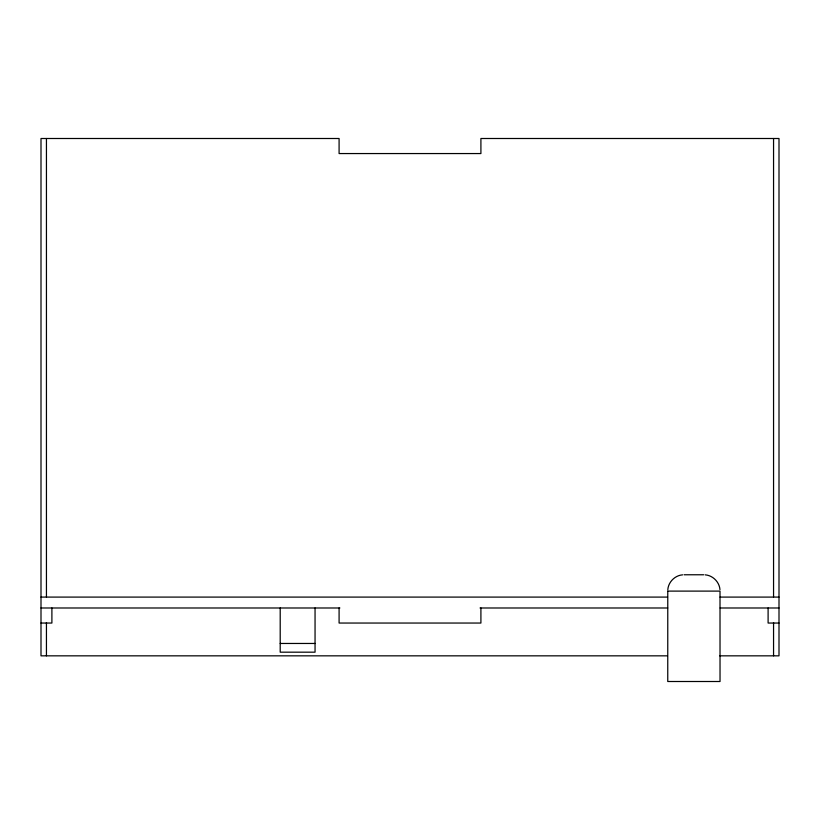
<?xml version="1.0" encoding="UTF-8"?>
<svg xmlns="http://www.w3.org/2000/svg" width="820" height="820" viewBox="0 0 820 820"><rect width="100%" height="100%" fill="white"/><g stroke="black" fill="none" stroke-linecap="round" stroke-linejoin="round"><path stroke-width="1.23" d="M667.818 589.641C668.382 581.985 674.973 575.404 682.619 574.841M684.095 574.769L703.693 574.769M41 597.093L667.531 597.093M720.062 597.093L779 597.093M41 607.989L339.88 607.989M480.038 607.989L667.695 607.989M720.155 607.989L779 607.989M41 623.046L51.896 623.046L51.896 607.989M779 623.046L768.104 623.046L768.104 607.989M280.204 643.464L315.054 643.464M667.306 655.836L41 655.836L41 138.498L339.09 138.498L339.09 153.555L480.909 153.555L480.909 138.498L779 138.498L779 655.836L719.786 655.836M705.169 574.841C712.816 575.404 719.396 581.985 719.97 589.641M773.557 138.498L773.557 596.929M773.557 622.544L773.557 655.836M480.909 607.989L480.909 623.046L339.09 623.046L339.09 607.989M315.054 607.989L315.054 652.177L280.204 652.177L280.204 607.989M46.443 138.498L46.443 596.929M46.443 622.544L46.443 655.836M667.777 591.107L667.757 681.502L720.032 681.502L720.011 591.107L667.757 591.107"/></g></svg>
